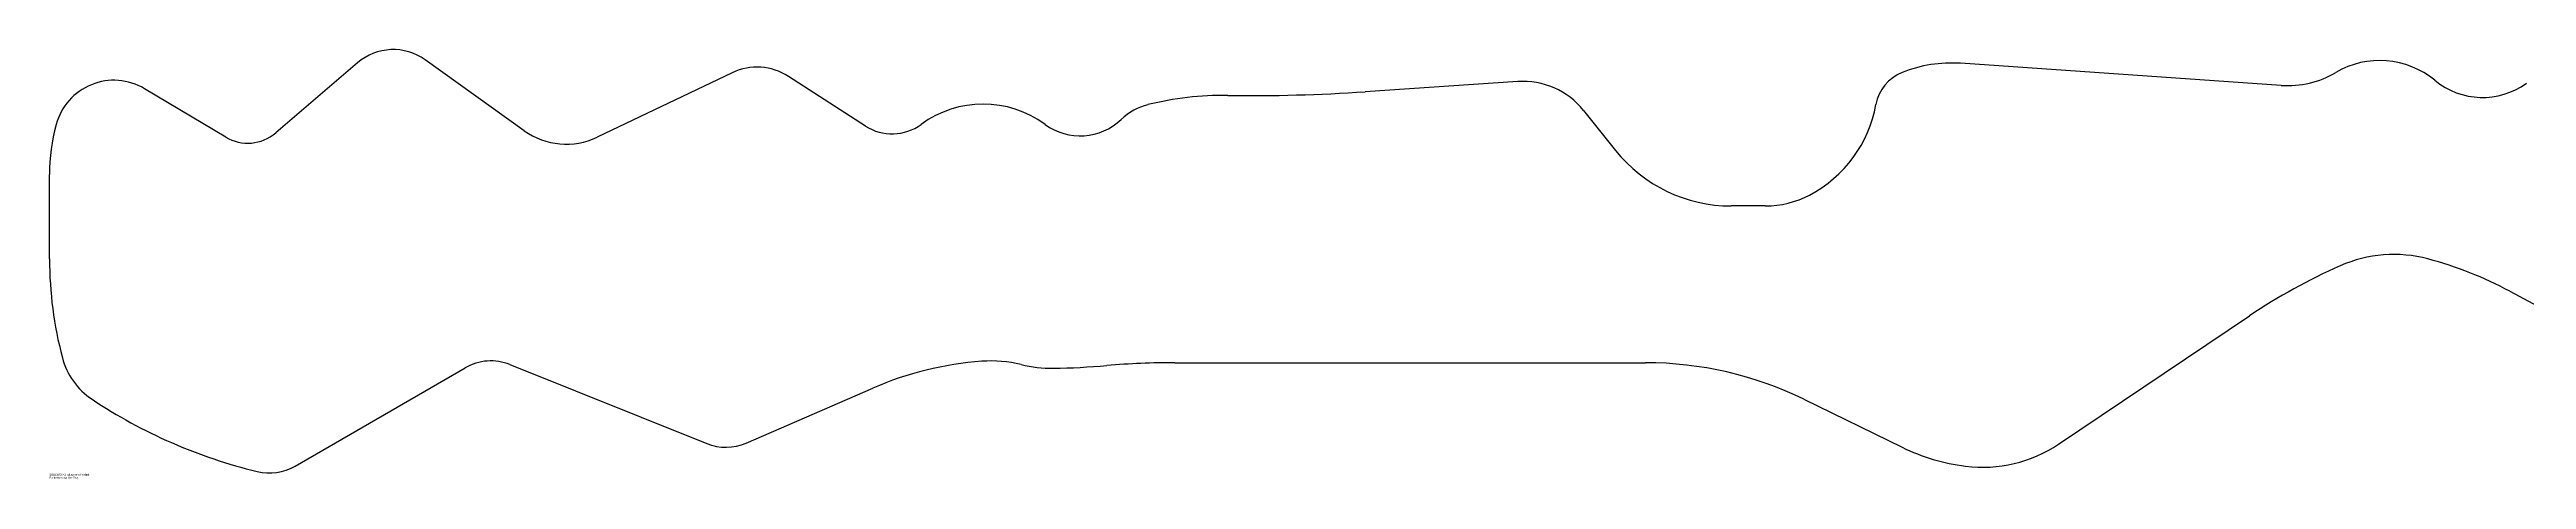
# Model space of a CAD drawing. Header units: inches. Extents: x 0 to 1491, y -68 to 70.
# Drawn here: x 0 to 768, y -68 to 65 of the extents above; entities that cross this region are included whole.
import ezdxf

# ---------------------------------------------------------------- set-up
doc = ezdxf.new("R2010")
doc.units = ezdxf.units.IN
doc.header["$MEASUREMENT"] = 0
doc.styles.add('SLDTEXTSTYLE0', font='TXT', dxfattribs={"width": 0.7})

msp = doc.modelspace()

# ---------------------------------------------------------------- linework, layer by layer
at = {"color": 7, "linetype": 'Continuous'}
for p, q in [((147.14, 39.73), (116.42, 61.68)), ((95.46, 60.76), (70.12, 39.07)), ((211.6, 57.67), (169.7, 37.74)), ((252.83, 41.17), (228.99, 56.55)), ((455.03, 54.95), (407.73, 51.8)), ((691.65, 53.76), (592.2, 60.6)), ((54.62, 37.74), (29.41, 52.73)), ((475.4, 46.01), (485.33, 33.62)), ((0, 0), (0, 26.15)), ((531.72, 16.42), (521.17, 16.42)), ((762.48, -10), (832.55, -47.47)), ((622.65, -57.32), (681.75, -17.63)), ((76.08, -64.17), (128.83, -33.71)), ((142.7, -32.72), (203.67, -57.19)), ((348.79, -32.13), (494.63, -32.13)), ((215.92, -57.02), (255.15, -39.99)), ((543.68, -43.45), (574.18, -58.33))]:
    msp.add_line(p, q, dxfattribs=at)
for centre, radius, start, end in [((106.53, 47.83), 17.02, 54.45221, 130.56683), ((722.16, 34.66), 26.81, 50.49201, 120.51629), ((19.94, 36.81), 18.53, 59.25373, 164.91847), ((219.29, 41.52), 17.89, 57.18412, 115.44609), ((456.63, 30.96), 24.05, 38.7371, 93.82046), ((579.13, 45.41), 13.3, 111.83941, 169.67572), ((589.4, 19.8), 40.89, 86.0706, 111.83941), ((693.66, 83.02), 29.32, 266.0706, 300.51629), ((754.04, 73.33), 23.3, 230.49201, 305.67096), ((289.33, 15.49), 32.48, 53.77225, 126.22775), ((344.79, 30.07), 18.25, 103.8783, 133.78415), ((363.91, -47.29), 97.94, 89.27612, 103.8783), ((371.93, 587.9), 537.3, 269.27612, 273.82046), ((527.07, 54.89), 39.61, 297.644, 349.67572), ((59.49, 26.15), 59.49, 164.91847, 180), ((61.44, 49.2), 13.34, 239.25373, 310.56683), ((160.12, 57.89), 22.32, 234.45221, 295.44609), ((261.11, 54.01), 15.27, 237.18412, 306.22775), ((319.41, 56.55), 18.43, 233.77225, 313.78415), ((521.17, 62.37), 45.95, 218.7371, 270), ((531.72, 46.02), 29.6, 270, 297.644), ((119.79, 0), 119.79, 180, 194.78404), ((726.53, -39.77), 41.16, 75.09822, 113.81496), ((783.9, -169.75), 183.23, 113.81496, 123.8802), ((706.69, -114.33), 118.31, 61.86306, 75.09822), ((25.53, -24.88), 22.3, 194.78404, 236.4058), ((136.78, -47.47), 15.9, 68.13362, 120.00998), ((296.46, -135.15), 103.74, 94.15471, 113.46352), ((291.76, -70.43), 38.84, 76.11029, 94.15471), ((310.41, 4.99), 38.84, 256.11029, 271.01759), ((306.59, 219.97), 253.86, 271.01759, 274.7678), ((348.79, -285.99), 253.86, 90, 94.7678), ((494.63, -144.04), 111.91, 64.00372, 90), ((102.54, 91.05), 161.48, 236.4058, 256.32973), ((209.59, -42.43), 15.9, 248.13362, 293.46352), ((601.59, -2.12), 62.54, 244.00372, 262.83753), ((599.07, -22.21), 42.29, 262.83753, 303.8802), ((68.13, -50.4), 15.9, 256.32973, 300.00998)]:
    msp.add_arc(centre, radius, start, end, dxfattribs=at)

# ---------------------------------------------------------------- texts
at = {"color": 7, "linetype": 'Continuous', "char_height": 0.655, "attachment_point": 1, "style": 'SLDTEXTSTYLE0'}
for s, insert in [('SOLIDWORKS Educational Product.', (0, -66.44)), ('For Instructional Use Only.', (0, -67.42))]:
    msp.add_mtext(s, dxfattribs=dict(at, insert=insert))

doc.saveas('drawing.dxf')
